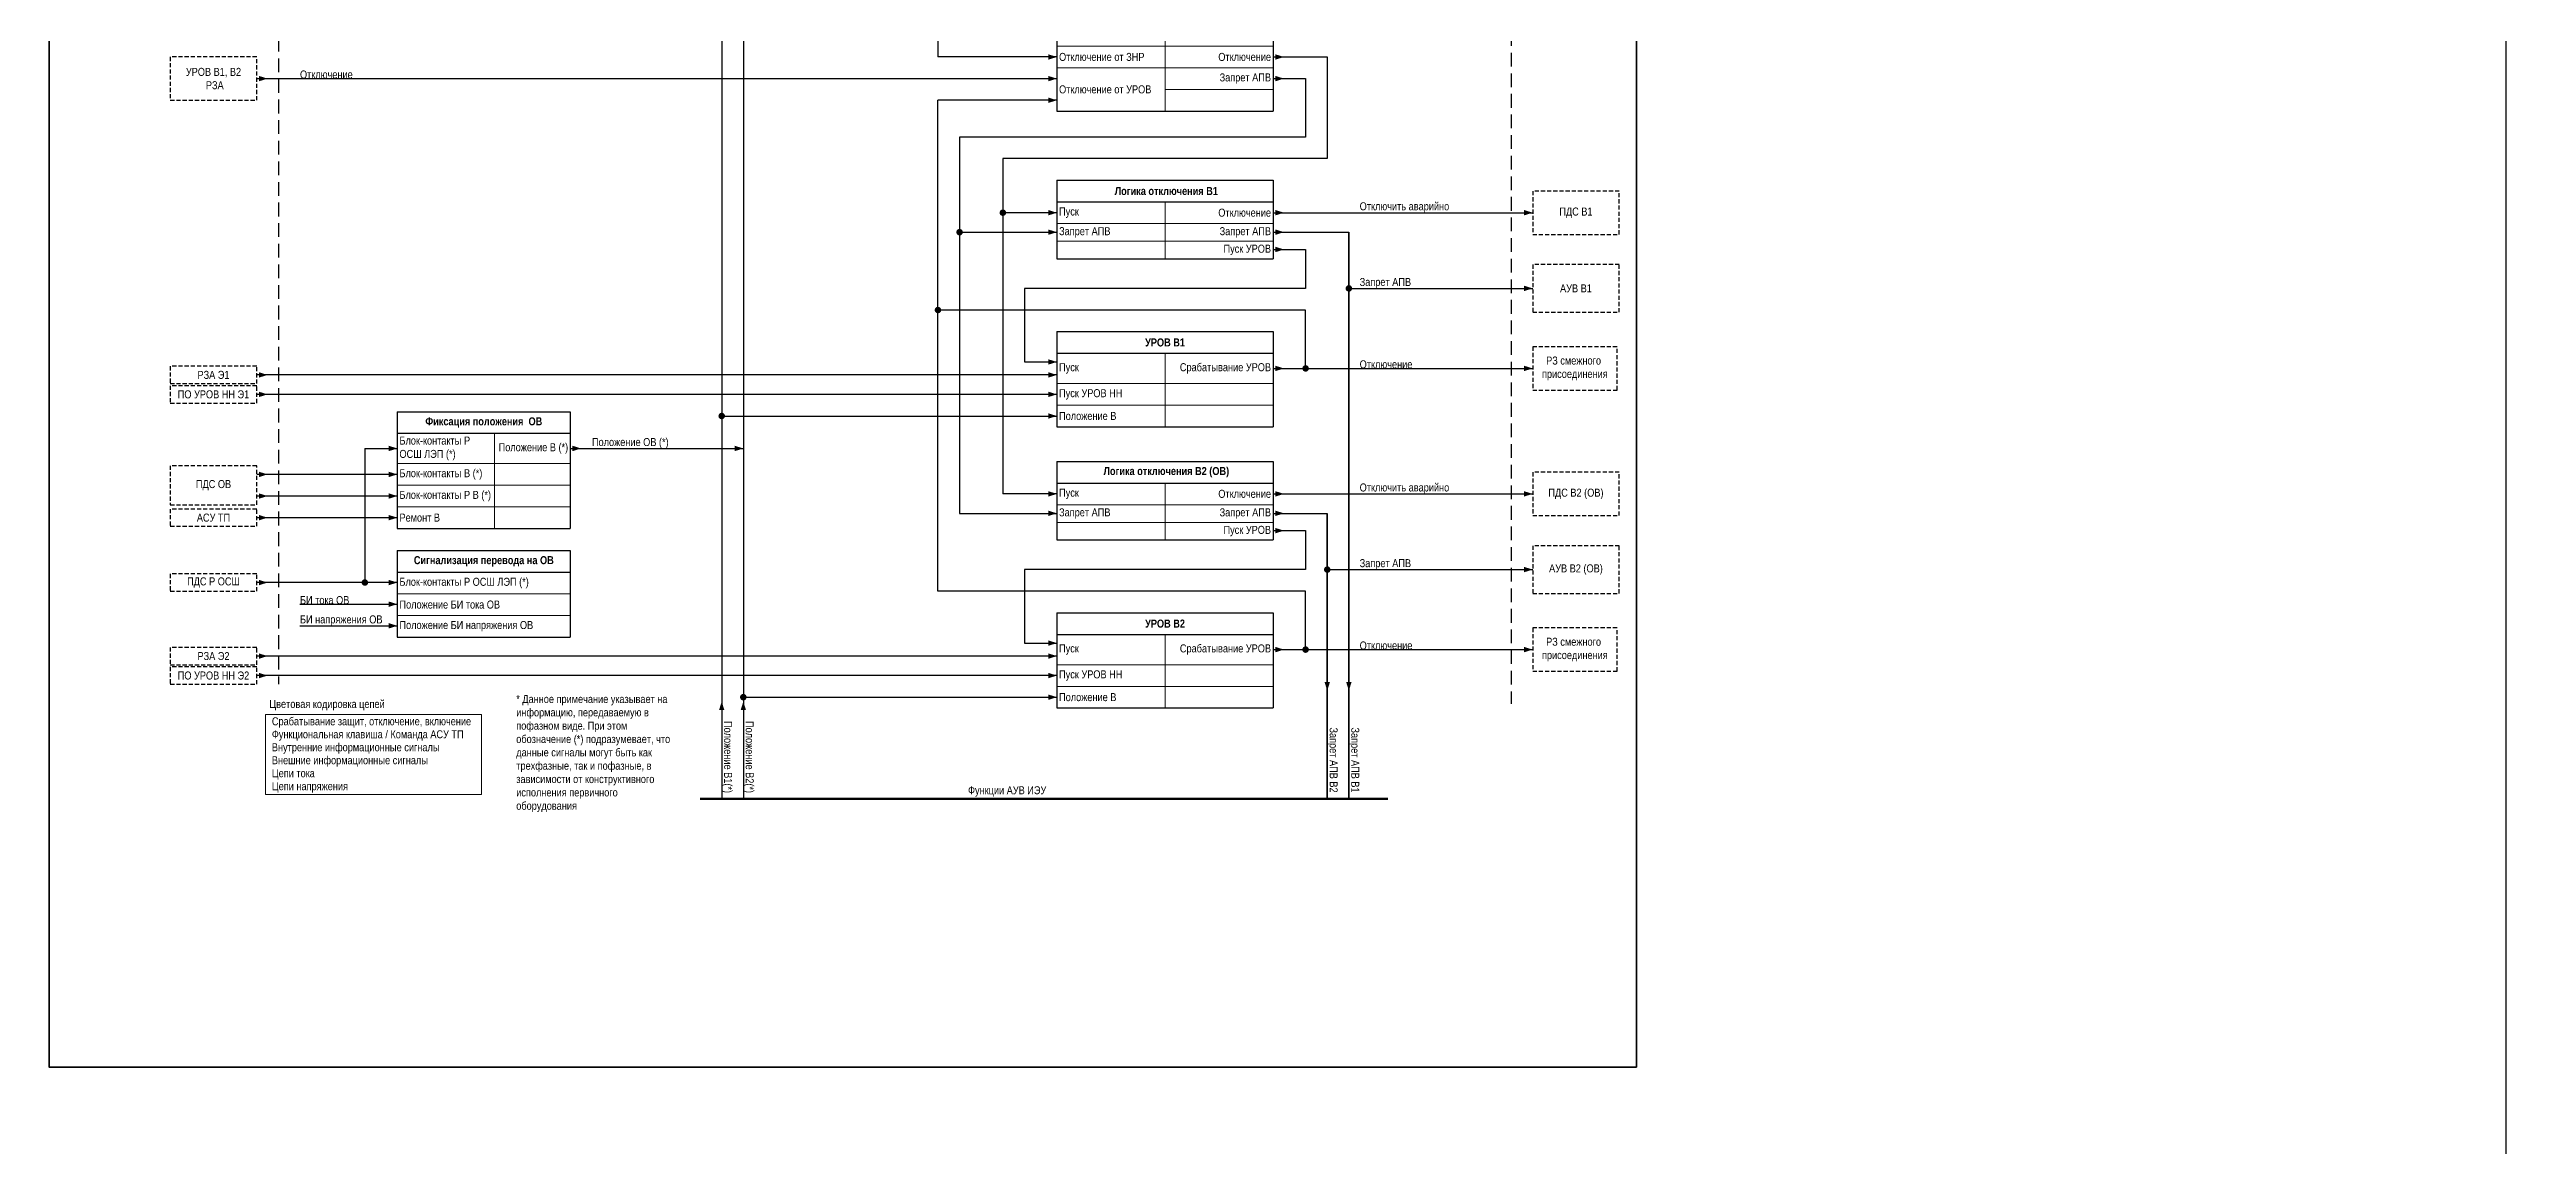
# Model space of a CAD drawing. Header units: millimetres. Extents: x -14593 to 14732, y -17400 to 5232.
# Drawn here: x 4989 to 6125, y -3919 to -3412 of the extents above; entities that cross this region are included whole.
import ezdxf
from ezdxf.enums import TextEntityAlignment as Align

# ---------------------------------------------------------------- set-up
doc = ezdxf.new("R2010")
doc.units = ezdxf.units.MM
doc.linetypes.add('штриховая2', pattern=[9.525, 6.35, -3.175])
for name, color, linetype, lineweight in [('Основная', 7, 'Continuous', 30), ('Отключение_включение', 1, 'Continuous', 30), ('Тонкая', 7, 'Continuous', 18), ('Цепи внешние', 84, 'Continuous', 30), ('Цепи внутренние', 5, 'Continuous', 30), ('Цепи ТН', 200, 'Continuous', 30), ('Цепи ТТ', 23, 'Continuous', 30), ('Цепь - ФК и АСУ', 132, 'Continuous', 30)]:
    doc.layers.add(name, color=color, linetype=linetype, lineweight=lineweight)
doc.layers.add('Рамка', color=8, linetype='Continuous', lineweight=35, plot=False)
doc.styles.add('Narrow', font='ARIALN.TTF')
doc.styles.add('Табл дан', font='ARIALN.TTF')
doc.styles.add('Табл загол', font='ARIALNB.TTF')

# ---------------------------------------------------------------- blocks, each defined once
blk = doc.blocks.new('*T54')
at = {"layer": 'Основная', "color": 0, "linetype": 'ByBlock', "lineweight": -2, "transparency": 16777216}
for p, q in [((0, 0), (100, 0)), ((0, 0), (0, -10)), ((100, 0), (100, -10))]:
    blk.add_line(p, q, dxfattribs=at)
at = {"layer": 'Основная', "color": 0, "linetype": 'ByBlock', "lineweight": 30, "transparency": 16777216}
for p, q in [((0, -10), (100, -10)), ((0, -10), (0, -70)), ((100, -10), (100, -70)), ((0, -70), (100, -70))]:
    blk.add_line(p, q, dxfattribs=at)
at = {"layer": 'Основная', "color": 0, "linetype": 'ByBlock', "lineweight": 18, "transparency": 16777216}
for p, q in [((50, -10), (50, -70)), ((0, -20), (100, -20)), ((0, -30), (100, -30)), ((0, -40), (100, -40)), ((0, -50), (100, -50)), ((50, -60), (100, -60))]:
    blk.add_line(p, q, dxfattribs=at)
at = {"layer": 'Основная', "color": 0, "transparency": 16777216, "char_height": 3.7}
for s, insert, width, attachment_point, style in [('{\\C256;Логика отключения}', (50, -5), 97, 5, 'Табл загол'), ('Пуск ТУ ОТФ', (99, -15), 48, 6, 'Табл дан'), ('Пуск ТО', (99, -25), 48, 6, 'Табл дан'), ('Телеотключение', (1, -25), 48, 4, 'Табл дан'), ('{\\C256;Отключение от защит}', (1, -35), 48, 4, 'Табл дан'), ('Останов ВЧ', (99, -35), 48, 6, 'Табл дан'), ('Отключение от ЗНР', (1, -45), 48, 4, 'Табл дан'), ('Отключение', (99, -45), 48, 6, 'Табл дан'), ('Запрет АПВ', (99, -55), 48, 6, 'Табл дан'), ('Отключение от УРОВ', (1, -60), 48, 4, 'Табл дан')]:
    blk.add_mtext(s, dxfattribs=dict(at, insert=insert, width=width, attachment_point=attachment_point, style=style))
blk = doc.blocks.new('Point')
at = {"layer": 'Основная', "color": 0, "const_width": 1.5}
blk.add_lwpolyline([(-0.75, 0, 1), (0.75, 0, 1)], format="xyb", close=True, dxfattribs=at)
blk = doc.blocks.new('*T120')
at = {"layer": 'Основная', "color": 0, "linetype": 'ByBlock', "lineweight": -2, "transparency": 16777216}
for p, q in [((0, 0), (100, 0)), ((0, 0), (0, -10)), ((100, 0), (100, -10))]:
    blk.add_line(p, q, dxfattribs=at)
at = {"layer": 'Основная', "color": 0, "linetype": 'ByBlock', "lineweight": 30, "transparency": 16777216}
for p, q in [((0, -10), (100, -10)), ((0, -10), (0, -44)), ((100, -10), (100, -44)), ((0, -44), (100, -44))]:
    blk.add_line(p, q, dxfattribs=at)
at = {"layer": 'Основная', "color": 0, "linetype": 'ByBlock', "lineweight": 18, "transparency": 16777216}
for p, q in [((50, -10), (50, -44)), ((0, -24), (100, -24)), ((0, -34), (100, -34))]:
    blk.add_line(p, q, dxfattribs=at)
at = {"layer": 'Основная', "color": 0, "transparency": 16777216, "char_height": 3.7}
for s, insert, width, attachment_point, style in [('{\\C256;УРОВ В1}', (50, -5), 97, 5, 'Табл загол'), ('{\\C256;Пуск}', (1, -17), 48, 4, 'Табл дан'), ('Срабатывание УРОВ', (99, -17), 48, 6, 'Табл дан'), ('Пуск УРОВ НН', (1, -29), 48, 4, 'Табл дан'), ('Положение В', (1, -39), 48, 4, 'Табл дан')]:
    blk.add_mtext(s, dxfattribs=dict(at, insert=insert, width=width, attachment_point=attachment_point, style=style))
blk = doc.blocks.new('*T121')
at = {"layer": 'Основная', "color": 0, "linetype": 'ByBlock', "lineweight": -2, "transparency": 16777216}
for p, q in [((0, 0), (100, 0)), ((0, 0), (0, -10)), ((100, 0), (100, -10))]:
    blk.add_line(p, q, dxfattribs=at)
at = {"layer": 'Основная', "color": 0, "linetype": 'ByBlock', "lineweight": 30, "transparency": 16777216}
for p, q in [((0, -10), (100, -10)), ((0, -10), (0, -36.3)), ((100, -10), (100, -36.3)), ((0, -36.3), (100, -36.3))]:
    blk.add_line(p, q, dxfattribs=at)
at = {"layer": 'Основная', "color": 0, "linetype": 'ByBlock', "lineweight": 18, "transparency": 16777216}
for p, q in [((50, -10), (50, -36.3)), ((0, -20), (100, -20)), ((0, -28.2), (100, -28.2))]:
    blk.add_line(p, q, dxfattribs=at)
at = {"layer": 'Основная', "color": 0, "transparency": 16777216, "char_height": 3.7}
for s, insert, width, attachment_point, style in [('{\\C256; Логика отключения В1}', (50, -5), 97, 5, 'Табл загол'), ('Запрет АПВ', (1, -24.1), 48, 4, 'Табл дан'), ('Пуск', (1, -15), 48, 4, 'Табл дан'), ('Отключение', (99, -15), 48, 6, 'Табл дан'), ('Запрет АПВ', (99, -24.1), 48, 6, 'Табл дан'), ('Пуск УРОВ', (99, -32.2), 48, 6, 'Табл дан')]:
    blk.add_mtext(s, dxfattribs=dict(at, insert=insert, width=width, attachment_point=attachment_point, style=style))
blk = doc.blocks.new('*T122')
at = {"layer": 'Основная', "color": 0, "linetype": 'ByBlock', "lineweight": -2, "transparency": 16777216}
for p, q in [((0, 0), (100, 0)), ((0, 0), (0, -10)), ((100, 0), (100, -10))]:
    blk.add_line(p, q, dxfattribs=at)
at = {"layer": 'Основная', "color": 0, "linetype": 'ByBlock', "lineweight": 30, "transparency": 16777216}
for p, q in [((0, -10), (100, -10)), ((0, -10), (0, -36.3)), ((100, -10), (100, -36.3)), ((0, -36.3), (100, -36.3))]:
    blk.add_line(p, q, dxfattribs=at)
at = {"layer": 'Основная', "color": 0, "linetype": 'ByBlock', "lineweight": 18, "transparency": 16777216}
for p, q in [((50, -10), (50, -36.3)), ((0, -20), (100, -20)), ((0, -28.2), (100, -28.2))]:
    blk.add_line(p, q, dxfattribs=at)
at = {"layer": 'Основная', "color": 0, "transparency": 16777216, "char_height": 3.7}
for s, insert, width, attachment_point, style in [('{\\C256; Логика отключения В2 (ОВ)}', (50, -5), 97, 5, 'Табл загол'), ('Запрет АПВ', (1, -24.1), 48, 4, 'Табл дан'), ('Пуск', (1, -15), 48, 4, 'Табл дан'), ('Отключение', (99, -15), 48, 6, 'Табл дан'), ('Запрет АПВ', (99, -24.1), 48, 6, 'Табл дан'), ('Пуск УРОВ', (99, -32.2), 48, 6, 'Табл дан')]:
    blk.add_mtext(s, dxfattribs=dict(at, insert=insert, width=width, attachment_point=attachment_point, style=style))
blk = doc.blocks.new('*T119')
at = {"layer": 'Основная', "color": 0, "linetype": 'ByBlock', "lineweight": -2, "transparency": 16777216}
for p, q in [((0, 0), (100, 0)), ((0, 0), (0, -10)), ((100, 0), (100, -10))]:
    blk.add_line(p, q, dxfattribs=at)
at = {"layer": 'Основная', "color": 0, "linetype": 'ByBlock', "lineweight": 30, "transparency": 16777216}
for p, q in [((0, -10), (100, -10)), ((0, -10), (0, -44)), ((100, -10), (100, -44)), ((0, -44), (100, -44))]:
    blk.add_line(p, q, dxfattribs=at)
at = {"layer": 'Основная', "color": 0, "linetype": 'ByBlock', "lineweight": 18, "transparency": 16777216}
for p, q in [((50, -10), (50, -44)), ((0, -24), (100, -24)), ((0, -34), (100, -34))]:
    blk.add_line(p, q, dxfattribs=at)
at = {"layer": 'Основная', "color": 0, "transparency": 16777216, "char_height": 3.7}
for s, insert, width, attachment_point, style in [('{\\C256;УРОВ В2}', (50, -5), 97, 5, 'Табл загол'), ('{\\C256;Пуск}', (1, -17), 48, 4, 'Табл дан'), ('Срабатывание УРОВ', (99, -17), 48, 6, 'Табл дан'), ('Пуск УРОВ НН', (1, -29), 48, 4, 'Табл дан'), ('Положение В', (1, -39), 48, 4, 'Табл дан')]:
    blk.add_mtext(s, dxfattribs=dict(at, insert=insert, width=width, attachment_point=attachment_point, style=style))
blk = doc.blocks.new('*T214')
at = {"layer": 'Основная', "color": 0, "linetype": 'ByBlock', "lineweight": -2, "transparency": 16777216}
for p, q in [((0, 0), (80, 0)), ((0, 0), (0, -10)), ((80, 0), (80, -10))]:
    blk.add_line(p, q, dxfattribs=at)
at = {"layer": 'Основная', "color": 0, "linetype": 'ByBlock', "lineweight": 30, "transparency": 16777216}
for p, q in [((0, -10), (80, -10)), ((0, -10), (0, -40)), ((80, -10), (80, -40)), ((0, -40), (80, -40))]:
    blk.add_line(p, q, dxfattribs=at)
at = {"layer": 'Основная', "color": 0, "linetype": 'ByBlock', "lineweight": 18, "transparency": 16777216}
for p, q in [((0, -20), (80, -20)), ((0, -30), (80, -30))]:
    blk.add_line(p, q, dxfattribs=at)
at = {"layer": 'Основная', "color": 0, "transparency": 16777216, "char_height": 3.7}
for s, insert, width, attachment_point, style in [('Сигнализация перевода на ОВ', (40, -5), 77, 5, 'Табл загол'), ('Блок-контакты Р ОСШ ЛЭП (*)', (1, -15), 78, 4, 'Табл дан'), ('Положение БИ тока ОВ', (1, -25), 78, 4, 'Табл дан'), ('Положение БИ напряжения ОВ', (1, -35), 78, 4, 'Табл дан')]:
    blk.add_mtext(s, dxfattribs=dict(at, insert=insert, width=width, attachment_point=attachment_point, style=style))
blk = doc.blocks.new('*T213')
at = {"layer": 'Основная', "color": 0, "linetype": 'ByBlock', "lineweight": -2, "transparency": 16777216}
for p, q in [((0, 0), (80, 0)), ((0, 0), (0, -10)), ((80, 0), (80, -10))]:
    blk.add_line(p, q, dxfattribs=at)
at = {"layer": 'Основная', "color": 0, "linetype": 'ByBlock', "lineweight": 30, "transparency": 16777216}
for p, q in [((0, -10), (80, -10)), ((0, -10), (0, -54)), ((80, -10), (80, -54)), ((0, -54), (80, -54))]:
    blk.add_line(p, q, dxfattribs=at)
at = {"layer": 'Основная', "color": 0, "linetype": 'ByBlock', "lineweight": 18, "transparency": 16777216}
for p, q in [((45, -10), (45, -54)), ((0, -24), (80, -24)), ((0, -34), (80, -34)), ((0, -44), (80, -44))]:
    blk.add_line(p, q, dxfattribs=at)
at = {"layer": 'Основная', "color": 0, "transparency": 16777216, "char_height": 3.7}
for s, insert, width, attachment_point, style in [('Фиксация положения  ОВ', (40, -5), 77, 5, 'Табл загол'), ('Блок-контакты Р ОСШ ЛЭП (*)', (1, -17), 43, 4, 'Табл дан'), ('\\A1;Положение В (*)', (79, -17), 33, 6, 'Табл дан'), ('Блок-контакты В (*)', (1, -29), 43, 4, 'Табл дан'), ('Блок-контакты Р В (*)', (1, -39), 43, 4, 'Табл дан'), ('Ремонт В', (1, -49), 43, 4, 'Табл дан')]:
    blk.add_mtext(s, dxfattribs=dict(at, insert=insert, width=width, attachment_point=attachment_point, style=style))

msp = doc.modelspace()

# ---------------------------------------------------------------- linework, layer by layer
at = {"layer": 'Основная'}
msp.add_lwpolyline([(6125, 1546), (6125, -16118)], dxfattribs=at)
at = {"layer": 'Отключение_включение'}
for points in [[(5400, -3346), (5400, -3416)], [(5580, -3416), (5580, -3463)], [(5085, -3426), (5455, -3426)], [(5455, -3436), (5400, -3436)], [(5400, -3663), (5400, -3436)], [(5580, -3463), (5430, -3463)], [(5430, -3463), (5430, -3488)], [(5455, -3488), (5430, -3488)], [(5430, -3488), (5430, -3618)], [(5555, -3488), (5675, -3488)], [(5570, -3533), (5400, -3533)], [(5570, -3560), (5570, -3533)], [(5455, -3618), (5430, -3618)], [(5555, -3618), (5675, -3618)], [(5570, -3663), (5400, -3663)], [(5570, -3690), (5570, -3663)]]:
    msp.add_lwpolyline(points, dxfattribs=at)
at = {"layer": 'Отключение_включение', "ltscale": 0.3}
for points in [[(5455, -3416), (5400, -3416)], [(5555, -3416), (5580, -3416)], [(5555, -3560), (5675, -3560)], [(5555, -3690), (5675, -3690)]]:
    msp.add_lwpolyline(points, dxfattribs=at)
for points in [[(5455, -3416, 0, 2.5, 0), (5451, -3416, 0, 0, 0)], [(5560, -3416, 0, 2.5, 0), (5556, -3416, 0, 0, 0)], [(5090, -3426, 0, 2.5, 0), (5086, -3426, 0, 0, 0)], [(5455, -3426, 0, 2.5, 0), (5451, -3426, 0, 0, 0)], [(5455, -3436, 0, 2.5, 0), (5451, -3436, 0, 0, 0)], [(5455, -3488, 0, 2.5, 0), (5451, -3488, 0, 0, 0)], [(5560, -3488, 0, 2.5, 0), (5556, -3488, 0, 0, 0)], [(5675, -3488, 0, 2.5, 0), (5671, -3488, 0, 0, 0)], [(5560, -3560, 0, 2.5, 0), (5556, -3560, 0, 0, 0)], [(5675, -3560, 0, 2.5, 0), (5671, -3560, 0, 0, 0)], [(5455, -3618, 0, 2.5, 0), (5451, -3618, 0, 0, 0)], [(5560, -3618, 0, 2.5, 0), (5556, -3618, 0, 0, 0)], [(5675, -3618, 0, 2.5, 0), (5671, -3618, 0, 0, 0)], [(5560, -3690, 0, 2.5, 0), (5556, -3690, 0, 0, 0)], [(5675, -3690, 0, 2.5, 0), (5671, -3690, 0, 0, 0)]]:
    msp.add_lwpolyline(points, format="xyseb", dxfattribs=at)
at = {"layer": 'Рамка', "color": 1}
msp.add_lwpolyline([(4989, -2659), (5723, -2659), (5723, -3883), (4989, -3883)], close=True, dxfattribs=at)
at = {"layer": 'Тонкая', "ltscale": 0.3}
msp.add_lwpolyline([(5089, -3720), (5189, -3720), (5189, -3757), (5089, -3757)], close=True, dxfattribs=at)
at = {"layer": 'Цепи внешние', "linetype": 'штриховая2', "ltscale": 0.3}
for points in [[(5085, -3416), (5045, -3416), (5045, -3436), (5085, -3436)], [(5715, -3478), (5675, -3478), (5675, -3498), (5715, -3498)], [(5715, -3512), (5675, -3512), (5675, -3534), (5715, -3534)], [(5714, -3550), (5675, -3550), (5675, -3570), (5714, -3570)], [(5085, -3559), (5045, -3559), (5045, -3567), (5085, -3567)], [(5085, -3568), (5045, -3568), (5045, -3576), (5085, -3576)], [(5085, -3605), (5045, -3605), (5045, -3623), (5085, -3623)], [(5715, -3608), (5675, -3608), (5675, -3628), (5715, -3628)], [(5085, -3625), (5045, -3625), (5045, -3633), (5085, -3633)], [(5715, -3642), (5675, -3642), (5675, -3664), (5715, -3664)], [(5085, -3655), (5045, -3655), (5045, -3663), (5085, -3663)], [(5714, -3680), (5675, -3680), (5675, -3700), (5714, -3700)], [(5085, -3689), (5045, -3689), (5045, -3697), (5085, -3697)], [(5085, -3698), (5045, -3698), (5045, -3706), (5085, -3706)]]:
    msp.add_lwpolyline(points, close=True, dxfattribs=at)
at = {"layer": 'Цепи внешние', "ltscale": 0.3}
for points in [[(5590, -3523), (5675, -3523)], [(5580, -3653), (5675, -3653)]]:
    msp.add_lwpolyline(points, dxfattribs=at)
for points in [[(5675, -3523, 0, 2.5, 0), (5671, -3523, 0, 0, 0)], [(5090, -3563, 0, 2.5, 0), (5086, -3563, 0, 0, 0)], [(5455, -3563, 0, 2.5, 0), (5451, -3563, 0, 0, 0)], [(5090, -3572, 0, 2.5, 0), (5086, -3572, 0, 0, 0)], [(5455, -3572, 0, 2.5, 0), (5451, -3572, 0, 0, 0)], [(5150, -3597, 0, 2.5, 0), (5146, -3597, 0, 0, 0)], [(5090, -3609, 0, 2.5, 0), (5086, -3609, 0, 0, 0)], [(5150, -3609, 0, 2.5, 0), (5146, -3609, 0, 0, 0)], [(5090, -3619, 0, 2.5, 0), (5086, -3619, 0, 0, 0)], [(5150, -3619, 0, 2.5, 0), (5146, -3619, 0, 0, 0)], [(5090, -3629, 0, 2.5, 0), (5086, -3629, 0, 0, 0)], [(5150, -3629, 0, 2.5, 0), (5146, -3629, 0, 0, 0)], [(5090, -3659, 0, 2.5, 0), (5086, -3659, 0, 0, 0)], [(5150, -3659, 0, 2.5, 0), (5146, -3659, 0, 0, 0)], [(5675, -3653, 0, 2.5, 0), (5671, -3653, 0, 0, 0)], [(5090, -3693, 0, 2.5, 0), (5086, -3693, 0, 0, 0)], [(5455, -3693, 0, 2.5, 0), (5451, -3693, 0, 0, 0)], [(5090, -3702, 0, 2.5, 0), (5086, -3702, 0, 0, 0)], [(5455, -3702, 0, 2.5, 0), (5451, -3702, 0, 0, 0)]]:
    msp.add_lwpolyline(points, format="xyseb", dxfattribs=at)
at = {"layer": 'Цепи внешние'}
for points in [[(5455, -3563), (5085, -3563)], [(5455, -3572), (5085, -3572)], [(5135, -3597), (5135, -3659)], [(5135, -3597), (5150, -3597)], [(5150, -3609), (5085, -3609)], [(5150, -3619), (5085, -3619)], [(5150, -3629), (5085, -3629)], [(5150, -3659), (5085, -3659)], [(5455, -3693), (5085, -3693)], [(5455, -3702), (5085, -3702)]]:
    msp.add_lwpolyline(points, dxfattribs=at)
at = {"layer": 'Цепи внутренние', "linetype": 'штриховая2'}
for points in [[(5095, -2969), (5095, -3706)], [(5665, -3395), (5665, -3715)]]:
    msp.add_lwpolyline(points, dxfattribs=at)
at = {"layer": 'Цепи внутренние', "ltscale": 0.3}
for points in [[(5310, -3385), (5310, -3759)], [(5300, -3395), (5300, -3759)]]:
    msp.add_lwpolyline(points, dxfattribs=at)
for points in [[(5560, -3426, 0, 2.5, 0), (5556, -3426, 0, 0, 0)], [(5455, -3497, 0, 2.5, 0), (5451, -3497, 0, 0, 0)], [(5560, -3497, 0, 2.5, 0), (5556, -3497, 0, 0, 0)], [(5560, -3505, 0, 2.5, 0), (5556, -3505, 0, 0, 0)], [(5455, -3557, 0, 2.5, 0), (5451, -3557, 0, 0, 0)], [(5455, -3582, 0, 2.5, 0), (5451, -3582, 0, 0, 0)], [(5235, -3597, 0, 2.5, 0), (5231, -3597, 0, 0, 0)], [(5310, -3597, 0, 2.5, 0), (5306, -3597, 0, 0, 0)], [(5455, -3627, 0, 2.5, 0), (5451, -3627, 0, 0, 0)], [(5560, -3627, 0, 2.5, 0), (5556, -3627, 0, 0, 0)], [(5560, -3635, 0, 2.5, 0), (5556, -3635, 0, 0, 0)], [(5150, -3669, 0, 2.5, 0), (5146, -3669, 0, 0, 0)], [(5150, -3679, 0, 2.5, 0), (5146, -3679, 0, 0, 0)], [(5455, -3687, 0, 2.5, 0), (5451, -3687, 0, 0, 0)], [(5300, -3714, 0, 2.5, 0), (5300, -3718, 0, 0, 0)], [(5310, -3714, 0, 2.5, 0), (5310, -3718, 0, 0, 0)], [(5455, -3712, 0, 2.5, 0), (5451, -3712, 0, 0, 0)], [(5580, -3709, 0, 2.5, 0), (5580, -3705, 0, 0, 0)], [(5590, -3709, 0, 2.5, 0), (5590, -3705, 0, 0, 0)]]:
    msp.add_lwpolyline(points, format="xyseb", dxfattribs=at)
at = {"layer": 'Цепи внутренние'}
for points in [[(5555, -3426), (5570, -3426)], [(5570, -3426), (5570, -3453)], [(5570, -3453), (5410, -3453)], [(5410, -3453), (5410, -3497)], [(5410, -3497), (5455, -3497)], [(5410, -3497), (5410, -3627)], [(5555, -3497), (5590, -3497)], [(5590, -3497), (5590, -3759)], [(5590, -3759), (5590, -3497)], [(5555, -3505), (5570, -3505)], [(5570, -3505), (5570, -3523)], [(5570, -3523), (5440, -3523)], [(5440, -3523), (5440, -3557)], [(5440, -3557), (5455, -3557)], [(5300, -3582), (5455, -3582)], [(5230, -3597), (5310, -3597)], [(5410, -3627), (5455, -3627)], [(5555, -3627), (5580, -3627)], [(5555, -3635), (5570, -3635)], [(5570, -3635), (5570, -3653)], [(5580, -3627), (5580, -3759)], [(5580, -3759), (5580, -3627)], [(5570, -3653), (5440, -3653)], [(5440, -3653), (5440, -3687)], [(5105, -3669), (5150, -3669)], [(5105, -3679), (5150, -3679)], [(5440, -3687), (5455, -3687)], [(5310, -3712), (5340, -3712), (5340, -3712)], [(5340, -3712), (5455, -3712)]]:
    msp.add_lwpolyline(points, dxfattribs=at)
at = {"layer": 'Цепи внутренние', "lineweight": 60}
msp.add_lwpolyline([(5290, -3759), (5608, -3759)], dxfattribs=at)

# ---------------------------------------------------------------- block references
for name, p in [('*T54', (5455, -3371)), ('*T121', (5455, -3473)), ('*T120', (5455, -3543)), ('*T213', (5150, -3580)), ('*T122', (5455, -3603)), ('*T214', (5150, -3644.2)), ('*T119', (5455, -3673))]:
    msp.add_blockref(name, p)
at = {"layer": 'Отключение_включение'}
for p in [(5430, -3488), (5400, -3533), (5570, -3560), (5570, -3690)]:
    msp.add_blockref('Point', p, dxfattribs=at)
at = {"layer": 'Цепи внешние'}
for p in [(5590, -3523), (5135, -3659), (5580, -3653)]:
    msp.add_blockref('Point', p, dxfattribs=at)
at = {"layer": 'Цепи внутренние'}
for p in [(5410, -3497), (5300, -3582), (5310, -3712)]:
    msp.add_blockref('Point', p, dxfattribs=at)

# ---------------------------------------------------------------- texts
at = {"layer": 'Основная', "style": 'Narrow'}
msp.add_text('Цветовая кодировка цепей', height=3.7, dxfattribs=at).set_placement((5117.5, -3717), align=Align.CENTER)
at = {"layer": 'Основная', "char_height": 3.7, "style": 'Narrow'}
for s, insert, width, attachment_point in [('УРОВ В1, В2\\P РЗА', (5065, -3426), 40, 5), ('Отключение', (5105, -3426), 65, 7), ('Отключить аварийно', (5595, -3488), 124, 7), ('ПДС В1', (5695, -3488), 40, 5), ('Запрет АПВ', (5595, -3523), 64, 7), ('АУВ В1', (5695, -3523), 40, 5), ('РЗ смежного  присоединения ', (5694.5, -3560), 39, 5), ('РЗА Э1', (5065, -3563), 40, 5), ('Отключение', (5595, -3560), 105, 7), ('ПО УРОВ НН Э1', (5065, -3572), 40, 5), ('Положение ОВ (*)', (5240, -3597), 65, 7), ('ПДС ОВ', (5065, -3614), 40, 5), ('Отключить аварийно', (5595, -3618), 124, 7), ('ПДС В2 (ОВ)', (5695, -3618), 40, 5), ('АСУ ТП', (5065, -3629), 40, 5), ('ПДС Р ОСШ', (5065, -3659), 40, 5), ('Запрет АПВ', (5595, -3653), 64, 7), ('АУВ В2 (ОВ)', (5695, -3653), 40, 5), ('БИ тока ОВ', (5105, -3669), 65, 7), ('БИ напряжения ОВ', (5105, -3679), 65, 7), ('РЗА Э2', (5065, -3693), 40, 5), ('Отключение', (5595, -3690), 105, 7), ('РЗ смежного  присоединения ', (5694.5, -3690), 39, 5), ('ПО УРОВ НН Э2', (5065, -3702), 40, 5), ('* Данное примечание указывает на информацию, передаваемую в пофазном виде. При этом обозначение (*) подразумевает, что данные сигналы могут быть как трехфазные, так и пофазные, в зависимости от конструктивного исполнения первичного оборудования', (5205, -3711), 75.91, 1), ('Функции АУВ ИЭУ', (5432, -3758), 55, 8)]:
    msp.add_mtext(s, dxfattribs=dict(at, insert=insert, width=width, attachment_point=attachment_point))
at = {"layer": 'Основная', "char_height": 3.7, "width": 65, "attachment_point": 7, "rotation": 270, "style": 'Narrow'}
for s, insert in [('Положение В1(*)', (5300, -3723)), ('Положение В2(*)', (5310, -3723)), ('Запрет АПВ В2', (5580, -3726)), ('Запрет АПВ В1', (5590, -3726))]:
    msp.add_mtext(s, dxfattribs=dict(at, insert=insert))
at = {"layer": 'Отключение_включение', "style": 'Narrow'}
msp.add_text('Срабатывание защит, отключение, включение', height=3.7, dxfattribs=at).set_placement((5092, -3725))
at = {"layer": 'Цепи внешние', "style": 'Narrow'}
msp.add_text('Внешние информационные сигналы', height=3.7, dxfattribs=at).set_placement((5092, -3743))
at = {"layer": 'Цепи внутренние', "style": 'Narrow'}
msp.add_text('Внутренние информационные сигналы', height=3.7, dxfattribs=at).set_placement((5092, -3737))
at = {"layer": 'Цепи ТН', "style": 'Narrow'}
msp.add_text('Цепи напряжения', height=3.7, dxfattribs=at).set_placement((5092, -3755))
at = {"layer": 'Цепи ТТ', "style": 'Narrow'}
msp.add_text('Цепи тока', height=3.7, dxfattribs=at).set_placement((5092, -3749))
at = {"layer": 'Цепь - ФК и АСУ', "style": 'Narrow'}
msp.add_text('Функциональная клавиша / Команда АСУ ТП', height=3.7, dxfattribs=at).set_placement((5092, -3731))

doc.saveas('drawing.dxf')
